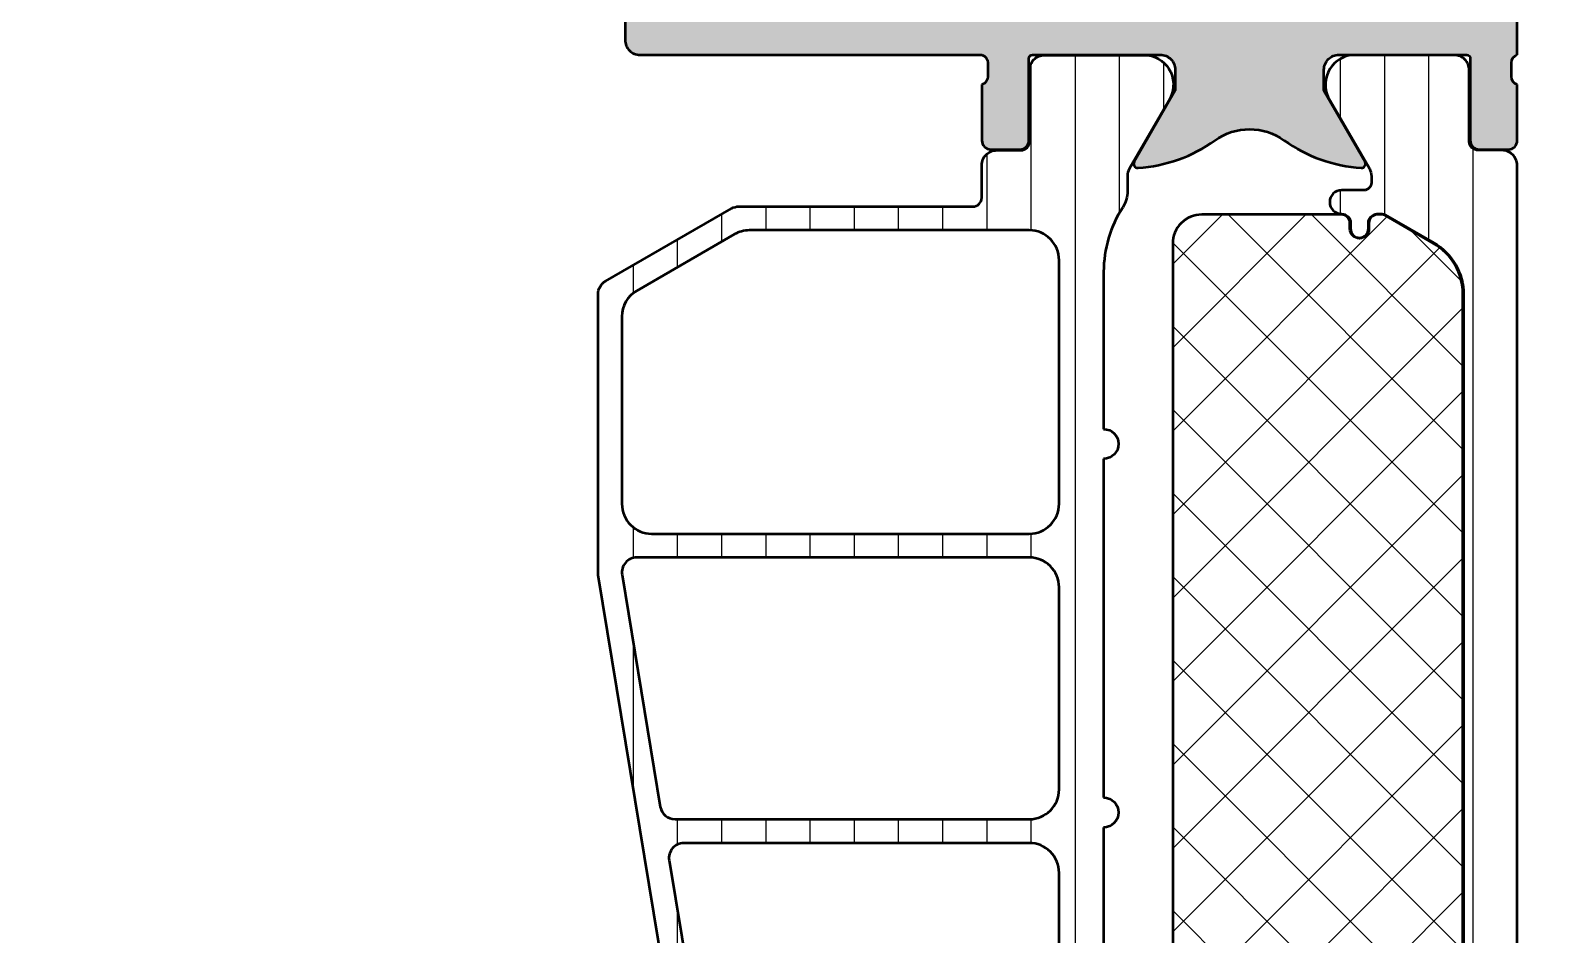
# Model space of a CAD drawing. Extents: x -50 to 29, y 0 to 92.5.
# Drawn here: x -50 to 0.8, y 30.4 to 60.8 of the extents above; entities that cross this region are included whole.
import ezdxf

# ---------------------------------------------------------------- set-up
doc = ezdxf.new("R2010")
doc.units = 0
for name, color, linetype, lineweight in [('0S-Alu contour', 7, 'Continuous', 50), ('0S-Alu hatch', 252, 'Continuous', 25), ('0S-Plastic contour', 254, 'Continuous', 50), ('0S-Plastic hatch', 253, 'Continuous', 25), ('0S-PT contour', 91, 'Continuous', 50), ('0S-PT hatch', 103, 'Continuous', 25)]:
    doc.layers.add(name, color=color, linetype=linetype, lineweight=lineweight)
pattern_1 = [(90, (0, 0), (-1.4859, 0), [])]

# ---------------------------------------------------------------- blocks, each defined once
blk = doc.blocks.new('445720__A0E2A68E_7C1D_4832_8755_47A1F3476A13_')
at = {"layer": '0S-Alu hatch'}
h = blk.add_hatch(color=256, dxfattribs=at)
edge = h.paths.add_edge_path()
edge.add_line((27.69999999999971, 62.49999999999932), (26.69999999999971, 62.49999999999932))
edge.add_line((26.69999999999971, 62.49999999999932), (26.69999999999971, 61.99999999999932))
edge.add_arc((27.19999999999973, 61.99999999999935), 0.5000000000000285, 180, 269.9999999999968)
edge.add_line((27.1999999999997, 61.49999999999931), (28.49999999999987, 61.49999999999931))
edge.add_arc((28.49999999999989, 61.99999999999932), 0.5000000000000071, 269.9999999999984, 360)
edge.add_line((28.9999999999999, 61.99999999999932), (28.99999999999987, 90.99999999999909))
edge.add_arc((27.499999999999, 90.99999999999913), 1.500000000000866, 0, 90)
edge.add_line((27.499999999999, 92.5), (-48.5, 92.5))
edge.add_arc((-48.5, 91), 1.5, 90, 180)
edge.add_line((-50, 91), (-50, 88))
edge.add_line((-50, 88), (-48, 88))
edge.add_arc((-48, 88.49999999999999), 0.5, 270, 360)
edge.add_line((-47.5, 88.49999999999999), (-47.5, 89))
edge.add_line((-47.5, 89), (-48.5, 89))
edge.add_line((-48.5, 89), (-48.5, 90))
edge.add_ellipse((-47.5, 90), major_axis=(-1, 0), ratio=1, start_angle=270, end_angle=360, ccw=False)
edge.add_line((-47.5, 91), (-43.5, 91))
edge.add_ellipse((-43.5, 90), major_axis=(-1, 0), ratio=1, start_angle=180, end_angle=270, ccw=False)
edge.add_line((-42.5, 90), (-42.5, 89))
edge.add_line((-42.5, 89), (-43.5, 89))
edge.add_line((-43.5, 89), (-43.5, 88.49999999999999))
edge.add_arc((-43, 88.49999999999999), 0.5, 180, 270)
edge.add_line((-43, 88), (-40.2, 88))
edge.add_arc((-40.2, 88.49999999999999), 0.5, 270, 450)
edge.add_line((-40.2, 89), (-40.49999999999999, 89))
edge.add_ellipse((-40.49999999999999, 89.50000000000001), major_axis=(-0.5, 0), ratio=1, start_angle=0, end_angle=90, ccw=False)
edge.add_line((-41, 89.50000000000001), (-41, 90))
edge.add_ellipse((-40.49999999999999, 90.00000000000001), major_axis=(-0.5, 0), ratio=1, start_angle=270, end_angle=360, ccw=False)
edge.add_line((-40.49999999999999, 90.50000000000001), (-29.20000000000001, 90.5))
edge.add_ellipse((-29.2, 90), major_axis=(-0.5, 0), ratio=1, start_angle=180, end_angle=270.0000000000004, ccw=False)
edge.add_line((-28.7, 90), (-28.7, 89.50000000000001))
edge.add_ellipse((-29.20000000000001, 89.50000000000001), major_axis=(-0.5000000000000071, 0), ratio=1, start_angle=90, end_angle=180, ccw=False)
edge.add_line((-29.20000000000001, 89), (-29.49999999999999, 89))
edge.add_arc((-29.49999999999999, 88.49999999999999), 0.5, 90, 180)
edge.add_line((-30, 88.49999999999999), (-30, 84.00000000000001))
edge.add_arc((-29.5, 84.00000000000001), 0.5000000000000036, 180, 270.0000000000004)
edge.add_line((-29.49999999999999, 83.50000000000001), (-28.70000000000001, 83.50000000000001))
edge.add_arc((-28.7, 84.00000000000001), 0.5, 269.9999999999996, 360)
edge.add_line((-28.2, 84.00000000000001), (-28.20000000000001, 86.00000000000001))
edge.add_ellipse((-27.70000000000001, 86), major_axis=(-0.4999999999999965, 0), ratio=1, start_angle=270, end_angle=360, ccw=False)
edge.add_line((-27.70000000000001, 86.5), (-27.20000000000001, 86.5))
edge.add_arc((-27.2, 87), 0.5, 269.9999999999996, 360)
edge.add_line((-26.7, 87), (-26.69999999999999, 90))
edge.add_ellipse((-26.19999999999999, 90), major_axis=(-0.5000000000000036, 0), ratio=1, start_angle=270.0000000000008, end_angle=360, ccw=False)
edge.add_line((-26.19999999999999, 90.5), (-24.50000000000001, 90.5))
edge.add_ellipse((-24.50000000000001, 89), major_axis=(-1.5, 0), ratio=1, start_angle=180, end_angle=269.9999999999999, ccw=False)
edge.add_line((-23.00000000000002, 89), (-22.99999999999999, 63.00000000000001))
edge.add_ellipse((-23.50000000000001, 63.00000000000002), major_axis=(-0.5000000000000178, 0), ratio=1, start_angle=90, end_angle=180, ccw=False)
edge.add_line((-23.50000000000001, 62.5), (-27.7, 62.5))
edge.add_ellipse((-27.7, 63), major_axis=(-0.5000000000000071, 0), ratio=1, start_angle=0, end_angle=90, ccw=False)
edge.add_line((-28.2, 63), (-28.2, 65))
edge.add_arc((-28.70000000000001, 65), 0.5000000000000107, 0, 90)
edge.add_line((-28.70000000000001, 65.50000000000001), (-29.50000000000002, 65.5))
edge.add_arc((-29.50000000000002, 65), 0.5, 90, 180)
edge.add_line((-30.00000000000002, 65), (-30.00000000000002, 60.49999999999973))
edge.add_arc((-29.50000000000001, 60.49999999999974), 0.5, 180, 270.0000000000017)
edge.add_line((-29.5, 59.99999999999974), (-18.00000000000024, 60.00000000000011))
edge.add_ellipse((-18.07883644654326, 59.73247940800701), major_axis=(-0.278895056327407, 0), ratio=1, start_angle=178.8354106259032, end_angle=253.5801235805115, ccw=False)
edge.add_line((-17.79999900000024, 59.72681100000865), (-17.79999900000024, 59.27321700000863))
edge.add_ellipse((-18.07886709564339, 59.26755634053161), major_axis=(-0.2789255417371285, 0), ratio=1, start_angle=106.4245945553501, end_angle=181.162870072879, ccw=False)
edge.add_line((-18.00000000000025, 59.00001300000868), (-18.00000000000024, 57.12000200000011))
edge.add_arc((-17.70000000000023, 57.12000200000011), 0.3000000000000114, 180, 269.9999999999993)
edge.add_line((-17.70000000000023, 56.8200020000001), (-16.72002568095745, 56.8200020000001))
edge.add_arc((-16.72002568095746, 57.12000200000011), 0.3000000000000114, 270.0000000000013, 360)
edge.add_line((-16.42002568095745, 57.12000200000011), (-16.42002568095745, 59.88000000000011))
edge.add_ellipse((-16.30002568095745, 59.88000000000011), major_axis=(-0.1199999999999939, 0), ratio=1, start_angle=269.9999999999983, end_angle=360, ccw=False)
edge.add_line((-16.30002568095745, 60.0000000000001), (-12.00000000000011, 60))
edge.add_ellipse((-12, 59.50000000000011), major_axis=(-0.4999999999998864, 0), ratio=1, start_angle=180, end_angle=270.000000000013, ccw=False)
edge.add_line((-11.50000000000011, 59.50000000000011), (-11.50000000000011, 58.79999999999998))
edge.add_line((-11.50000000000011, 58.79999999999998), (-12.88149545762201, 56.40717967697298))
edge.add_arc((-12.76188021535143, 56.33811978464859), 0.1381197846483408, 149.9999999998984, 273.7233749421729)
edge.add_arc((-13.07760790739092, 61.1897375821371), 4.999999999999984, 273.7233749421713, 305.6276587366734)
edge.add_ellipse((-9.00000000000015, 55.50000000000067), major_axis=(-1.999999999999414, 0), ratio=1, start_angle=234.37234126332692, end_angle=305.6276587366731, ccw=False)
edge.add_arc((-4.922392092609399, 61.18973758213714), 5.000000000000005, 234.372341263327, 266.2766250578321)
edge.add_arc((-5.238119784648596, 56.33811978464871), 0.138119784648445, 266.2766250578352, 389.9999999999718)
edge.add_line((-5.118504542377775, 56.40717967697288), (-6.500000000000113, 58.80000000000006))
edge.add_line((-6.500000000000113, 58.80000000000006), (-6.500000000000113, 59.50000000000012))
edge.add_ellipse((-6.000000000000191, 59.50000000000009), major_axis=(-0.4999999999999219, 0), ratio=1, start_angle=269.9999999999943, end_angle=360, ccw=False)
edge.add_line((-6.000000000000142, 60), (-1.699974319043022, 60.00000000000001))
edge.add_ellipse((-1.699974319043029, 59.88000000000003), major_axis=(-0.1199999999999903, 0), ratio=1, start_angle=180, end_angle=269.9999999999966, ccw=False)
edge.add_line((-1.579974319043039, 59.88000000000003), (-1.579974319043046, 57.12000200000011))
edge.add_arc((-1.279974319043034, 57.12000200000011), 0.3000000000000114, 180, 269.9999999999973)
edge.add_line((-1.279974319043049, 56.8200020000001), (-0.3000000000002672, 56.8200020000001))
edge.add_arc((-0.3000000000002672, 57.12000200000011), 0.3000000000000114, 270, 360)
edge.add_line((-2.558e-13, 57.12000200000011), (-2.558e-13, 59.00001300000868))
edge.add_ellipse((0.0788670956429059, 59.26755634053161), major_axis=(-0.2789255417371423, 0), ratio=1, start_angle=-1.1628700728805939, end_angle=73.57540544464621, ccw=False)
edge.add_line((-0.2000010000002556, 59.27321700000864), (-0.2000010000002561, 59.72681100000863))
edge.add_ellipse((0.0788364465429794, 59.73247940800702), major_axis=(-0.2788950563276229, 0), ratio=1, start_angle=-73.58012358050848, end_angle=1.1645893741003874, ccw=False)
edge.add_line((-1.147e-13, 60.00000000000032), (-1.137e-13, 64.49999999999935))
edge.add_ellipse((0.499999999999865, 64.49999999999935), major_axis=(-0.4999999999999787, 0), ratio=1, start_angle=270.00000000000244, end_angle=360, ccw=False)
edge.add_line((0.4999999999998436, 64.99999999999932), (19.9, 64.99999999999932))
edge.add_ellipse((19.89999999999987, 64.49999999999922), major_axis=(-0.5000000000000995, 0), ratio=1, start_angle=180, end_angle=269.9999999999854, ccw=False)
edge.add_line((20.39999999999998, 64.49999999999922), (20.39999999999954, 61.99999999999931))
edge.add_arc((20.89999999999955, 61.99999999999931), 0.5000000000000142, 180, 270.0000000000017)
edge.add_line((20.89999999999957, 61.49999999999931), (22.19999999999969, 61.49999999999931))
edge.add_arc((22.19999999999969, 61.9999999999993), 0.5, 270, 360)
edge.add_line((22.69999999999969, 61.9999999999993), (22.69999999999971, 62.49999999999932))
edge.add_line((22.69999999999971, 62.49999999999932), (21.69999999999971, 62.49999999999932))
edge.add_line((21.69999999999971, 62.49999999999932), (21.69999999999971, 63.99999999999931))
edge.add_ellipse((22.69999999999971, 63.99999999999931), major_axis=(-1, 0), ratio=1, start_angle=270, end_angle=360, ccw=False)
edge.add_line((22.69999999999971, 64.99999999999932), (26.69999999999971, 64.99999999999932))
edge.add_ellipse((26.69999999999971, 63.99999999999932), major_axis=(-0.9999999999999928, 0), ratio=1, start_angle=180, end_angle=270, ccw=False)
edge.add_line((27.6999999999997, 63.99999999999932), (27.69999999999971, 62.49999999999932))
edge = h.paths.add_edge_path()
edge.add_line((26.30000000000007, 67.19999999999914), (-1.199999999999917, 67.19999999999925))
edge.add_arc((-1.199999999999924, 66.19999999999922), 1.000000000000028, 89.99999999999959, 180)
edge.add_line((-2.199999999999953, 66.19999999999922), (-2.200000000000393, 62.50000000000023))
edge.add_ellipse((-2.7000000000004, 62.50000000000023), major_axis=(-0.5000000000000071, 0), ratio=1, start_angle=90, end_angle=180, ccw=False)
edge.add_line((-2.7000000000004, 62.00000000000023), (-20.30000000000009, 62.00000000000023))
edge.add_ellipse((-20.30000000000009, 62.50000000000014), major_axis=(-0.4999999999999148, 0), ratio=1, start_angle=0, end_angle=90, ccw=False)
edge.add_line((-20.8, 62.5), (-20.8, 89.79999999999959))
edge.add_ellipse((-20.3, 89.79999999999959), major_axis=(-0.5, 0), ratio=1, start_angle=270, end_angle=360, ccw=False)
edge.add_line((-20.3, 90.29999999999959), (26.30000000000007, 90.29999999999914))
edge.add_ellipse((26.30000000000001, 89.79999999999909), major_axis=(-0.500000000000057, 0), ratio=1, start_angle=180, end_angle=269.9999999999935, ccw=False)
edge.add_line((26.80000000000007, 89.79999999999905), (26.80000000000007, 67.69999999999914))
edge.add_ellipse((26.30000000000007, 67.69999999999914), major_axis=(-0.5, 0), ratio=1, start_angle=90, end_angle=180, ccw=False)
at = {"layer": '0S-Alu contour', "color": 7}
for points in [[(-30.00000000000002, 65), (-30.00000000000002, 60.49999999999973)], [(-1.147e-13, 60.00000000000032), (-1.137e-13, 64.49999999999935)], [(-29.5, 59.99999999999974), (-18.00000000000024, 60.00000000000011)], [(-16.30002568095745, 60.0000000000001), (-12.00000000000011, 60)], [(-6.000000000000142, 60), (-1.699974319043022, 60.00000000000001)], [(-17.79999900000024, 59.72681100000865), (-17.79999900000024, 59.27321700000863)], [(-16.42002568095745, 57.12000200000011), (-16.42002568095745, 59.88000000000011)], [(-11.50000000000011, 59.50000000000011), (-11.50000000000011, 58.79999999999998), (-12.88149545762201, 56.40717967697298)], [(-5.118504542377775, 56.40717967697288), (-6.500000000000113, 58.80000000000006), (-6.500000000000113, 59.50000000000012)], [(-1.579974319043039, 59.88000000000003), (-1.579974319043046, 57.12000200000011)], [(-0.2000010000002556, 59.27321700000864), (-0.2000010000002561, 59.72681100000863)], [(-18.00000000000025, 59.00001300000868), (-18.00000000000024, 57.12000200000011)], [(-2.558e-13, 57.12000200000011), (-2.558e-13, 59.00001300000868)], [(-17.70000000000023, 56.8200020000001), (-16.72002568095745, 56.8200020000001)], [(-1.279974319043049, 56.8200020000001), (-0.3000000000002672, 56.8200020000001)]]:
    blk.add_lwpolyline(points, dxfattribs=at)
for centre, radius, start, end in [((-29.50000000000001, 60.49999999999974), 0.5, 180, 270.0000000000017), ((-17.70000000000023, 57.12000200000011), 0.3000000000000114, 180, 269.9999999999993), ((-16.72002568095746, 57.12000200000011), 0.3000000000000114, 270.0000000000013, 0), ((-13.07760790739092, 61.1897375821371), 4.999999999999984, 273.7233749421713, 305.6276587366734), ((-4.922392092609399, 61.18973758213714), 5.000000000000005, 234.372341263327, 266.2766250578321), ((-1.279974319043034, 57.12000200000011), 0.3000000000000114, 180, 269.9999999999973), ((-0.3000000000002672, 57.12000200000011), 0.3000000000000114, 270, 0), ((-12.76188021535143, 56.33811978464859), 0.1381197846483408, 149.9999999998984, 273.7233749421729), ((-5.238119784648596, 56.33811978464871), 0.138119784648445, 266.2766250578352, 29.99999999997184)]:
    blk.add_arc(centre, radius, start, end, dxfattribs=at)
at = {"layer": '0S-Alu contour', "color": 7, "extrusion": (0, 0, -1)}
for centre, radius, start, end in [((18.07883644654326, 59.73247940800701), 0.278895056327407, 106.4198764194885, 181.1645893740969), ((16.30002568095745, 59.88000000000011), 0.1199999999999939, 0, 90.0000000000017), ((12, 59.50000000000011), 0.4999999999998864, 89.99999999998697, 180), ((6.000000000000191, 59.50000000000009), 0.4999999999999219, 0, 90.0000000000057), ((1.699974319043029, 59.88000000000003), 0.1199999999999903, 90.0000000000034, 180), ((-0.0788364465429794, 59.73247940800702), 0.2788950563276229, 358.8354106258996, 73.58012358050858), ((18.07886709564339, 59.26755634053161), 0.2789255417371285, 178.837129927121, 253.5754054446499), ((-0.0788670956429059, 59.26755634053161), 0.2789255417371423, 286.4245945553538, 1.162870072880582), ((9.00000000000015, 55.50000000000067), 1.999999999999414, 54.37234126332689, 125.6276587366731)]:
    blk.add_arc(centre, radius, start, end, dxfattribs=at)
blk = doc.blocks.new('284663__D1E79110_7AC2_45E0_A85F_9DF9B8604401___1AC15017_0006_462D_B19F_639D8C26C22E_')
at = {"layer": '0S-Plastic hatch'}
h = blk.add_hatch(dxfattribs=at)
h.set_pattern_fill('ANSI31', color=256, scale=0.4680000000000001, angle=45, style=0)
h.set_pattern_definition(pattern_1)
edge = h.paths.add_edge_path()
edge.add_ellipse((-14.10740777002685, 55.4135303538205), major_axis=(-1.000000003522369, 0), ratio=1, start_angle=147.1289961339601, end_angle=179.9988257753348, ccw=False)
edge.add_arc((-9.910736672155082, 52.70159368955898), 3.996663760898652, 147.128994972764, 180)
edge.add_line((-13.90740043305373, 52.70159368955898), (-13.90740043305381, 47.41843500766701))
edge.add_ellipse((-13.90740043305419, 46.918435007667), major_axis=(-0.5, 0), ratio=1, start_angle=89.99999999995612, end_angle=269.99999999995606, ccw=False)
edge.add_line((-13.90740043305457, 46.418435007667), (-13.90740043305396, 35.02662736775293))
edge.add_ellipse((-13.90740043305419, 34.52662736775293), major_axis=(-0.5, 0), ratio=1, start_angle=89.99999999997402, end_angle=269.99999999997397, ccw=False)
edge.add_line((-13.90740043305442, 34.02662736775293), (-13.90740043305412, 23.10243470769584))
edge.add_ellipse((-13.90740043305419, 22.60243470769584), major_axis=(-0.5, 0), ratio=1, start_angle=89.99999999999193, end_angle=269.99999999999187, ccw=False)
edge.add_line((-13.90740043305426, 22.10243470769584), (-13.9074004330542, 17.19801277308121))
edge.add_arc((-9.910736671128674, 17.19801278285529), 3.996663761925532, 180, 212.8769623302075)
edge.add_ellipse((-14.10712576085427, 14.48563977055336), major_axis=(-1.000000000049233, 0), ratio=1, start_angle=179.9942561774005, end_angle=212.8769623310678, ccw=False)
edge.add_line((-13.10712576582993, 14.48553952193751), (-13.10716699788383, 14.07424158527368))
edge.add_arc((-12.60716700039626, 14.07419146095988), 0.5000000000000068, 179.9942561767658, 209.9999965993442)
edge.add_line((-13.04017971712665, 13.82419148666032), (-11.72166286782239, 11.5404529999999))
edge.add_ellipse((-12.56291551681374, 10.99981807472275), major_axis=(-0.999996070924476, 0), ratio=1, start_angle=98.1816080518995, end_angle=212.7270160998403, ccw=False)
edge.add_line((-12.42060486782239, 10.0099999999999), (-15.89714636592186, 10.0099999999999))
edge.add_ellipse((-15.89714900554693, 10.50999597743852), major_axis=(-0.4999959774455833, 0), ratio=1, start_angle=-0.0003024817733034979, end_angle=90.00030248118588, ccw=False)
edge.add_line((-16.39714498298555, 10.50999861706872), (-16.39681303258853, 12.9099969999999))
edge.add_arc((-16.69681303258853, 12.9099969999999), 0.3000000000000007, 0, 90)
edge.add_line((-16.69681303258853, 13.2099969999999), (-17.50714436592186, 13.2099969999999))
edge.add_ellipse((-17.50714704483106, 13.70999432108384), major_axis=(-0.4999973210911152, 0), ratio=1, start_angle=0, end_angle=90.00030698202619, ccw=False)
edge.add_line((-18.00714436592217, 13.70999432108384), (-18.00714436592183, 14.69999999999929))
edge.add_arc((-18.50714436592182, 14.69999999999946), 0.5, 0, 89.99999999999675)
edge.add_line((-18.5071443659218, 15.19999999999946), (-25.5584852626103, 15.19999999999987))
edge.add_ellipse((-25.55848526261035, 16.19999999999983), major_axis=(-0.9999999999999573, 0), ratio=1, start_angle=9.360190801913518, end_angle=90.00000000000239, ccw=False)
edge.add_line((-26.54517066521116, 16.03735954902167), (-30.90714436592185, 42.5))
edge.add_line((-30.90714436592185, 42.5), (-30.90714436592185, 51.95551362713278))
edge.add_ellipse((-30.40714436592184, 51.95551362713275), major_axis=(-0.5000000000000142, 0), ratio=1, start_angle=299.99999999999676, end_angle=360, ccw=False)
edge.add_line((-30.65714436592182, 52.38852632902499), (-26.42316976970644, 54.83301270189226))
edge.add_ellipse((-26.17316976970684, 54.40000000000006), major_axis=(-0.4999999999997849, 0), ratio=1, start_angle=269.99999999996095, end_angle=299.9999999999611, ccw=False)
edge.add_line((-26.17316976970649, 54.89999999999985), (-18.30714436592199, 54.89999999999986))
edge.add_arc((-18.30714436592195, 55.2), 0.3000000000001393, 269.9999999999925, 360)
edge.add_line((-18.00714436592181, 55.2), (-18.00714436592213, 56.29000567891583))
edge.add_ellipse((-17.50714704483107, 56.29000567891598), major_axis=(-0.4999973210910547, 0), ratio=1, start_angle=269.99969301797216, end_angle=360, ccw=False)
edge.add_line((-17.50714436592186, 56.79000299999985), (-16.69681303258852, 56.7900029999999))
edge.add_arc((-16.69681303258851, 57.09000299999988), 0.2999999999999829, 269.9999999999993, 360)
edge.add_line((-16.39681303258853, 57.09000299999988), (-16.39714498298555, 59.49000138293618))
edge.add_ellipse((-15.8971490055469, 59.49000402256124), major_axis=(-0.4999959774456224, 0), ratio=1, start_angle=-90.00030248118708, end_angle=0.0003024817733034979, ccw=False)
edge.add_line((-15.89714636592181, 59.98999999999989), (-12.4206048678224, 59.98999999999988))
edge.add_ellipse((-12.56291551681374, 59.00018192527703), major_axis=(-0.9999960709244792, 0), ratio=1, start_angle=147.27298390016, end_angle=261.818391948101, ccw=False)
edge.add_line((-11.72166286782239, 58.45954699999988), (-13.04040983834489, 56.17540993164293))
edge.add_arc((-12.6073971216145, 55.92540995734335), 0.5000000000000265, 150.0000034006552, 180.1544944336627)
edge.add_line((-13.10739530392311, 55.92406174070541), (-13.10740776671448, 55.41350985973522))
edge = h.paths.add_edge_path()
edge.add_arc((-16.40740043305425, 53.10000000000057), 1.00000000000006, 0, 89.99999999999653)
edge.add_line((-16.40740043305419, 54.10000000000064), (-25.82483581954608, 54.10000000000063))
edge.add_arc((-25.82483581954648, 53.09999999999981), 1.00000000000081, 89.9999999999772, 119.9999999999769)
edge.add_line((-26.32483581954654, 53.96602540378516), (-29.60714436592212, 52.07098368097176))
edge.add_arc((-29.1071443659221, 51.20495827718678), 1.000000000000474, 119.9999999999857, 180)
edge.add_line((-30.10714436592258, 51.20495827718678), (-30.10714436592258, 44.90000000000057))
edge.add_arc((-29.10714436592245, 44.90000000000093), 1.000000000000127, 180, 270.0000000000187)
edge.add_line((-29.10714436592213, 43.90000000000081), (-16.40740043305419, 43.90000000000081))
edge.add_arc((-16.40740043305419, 44.90000000000081), 1, 270, 360)
edge.add_line((-15.40740043305419, 44.90000000000081), (-15.40740043305419, 53.10000000000052))
edge = h.paths.add_edge_path()
edge.add_line((-15.40740043305419, 35.30000000000079), (-15.40740043305464, 42.10000000000079))
edge.add_arc((-16.40740043305459, 42.10000000000079), 0.999999999999943, 0, 90.00000000000325)
edge.add_line((-16.40740043305465, 43.10000000000074), (-29.60608533381498, 43.10000000000074))
edge.add_arc((-29.60608533381514, 42.60000000000069), 0.5000000000000427, 89.99999999998127, 189.3601908018957)
edge.add_line((-30.09942803511564, 42.51867977451175), (-28.81371374940142, 34.71867977451147))
edge.add_arc((-28.32037104810097, 34.80000000000058), 0.5000000000000246, 189.3601908019167, 270.0000000000244)
edge.add_line((-28.32037104810075, 34.30000000000055), (-16.40740043305419, 34.30000000000067))
edge.add_arc((-16.40740043305425, 35.30000000000074), 1.000000000000063, 270.0000000000037, 360)
edge = h.paths.add_edge_path()
edge.add_arc((-16.4074004330542, 25.70000000000077), 1.000000000000007, 270.0000000000006, 360)
edge.add_line((-15.40740043305419, 25.70000000000077), (-15.40740043305419, 32.50000000000083))
edge.add_arc((-16.40740043305413, 32.50000000000078), 0.999999999999936, 0, 90.00000000000365)
edge.add_line((-16.40740043305419, 33.50000000000072), (-28.02366775139723, 33.50000000000049))
edge.add_arc((-28.02366775139712, 33.00000000000058), 0.4999999999999077, 90.00000000001262, 189.3601908019272)
edge.add_line((-28.51701045269744, 32.9186797745114), (-27.23129616698367, 25.1186797745119))
edge.add_arc((-26.73795346568262, 25.20000000000133), 0.5000000000006714, 189.3601908019408, 270.0000000000073)
edge.add_line((-26.73795346568255, 24.70000000000065), (-16.40740043305419, 24.70000000000077))
edge = h.paths.add_edge_path()
edge.add_line((-15.4074004330542, 17.70000000000077), (-15.40740043305464, 22.90000000000064))
edge.add_arc((-16.40740043305469, 22.90000000000064), 1.000000000000049, 0, 89.99999999999714)
edge.add_line((-16.40740043305465, 23.90000000000069), (-26.44125016897993, 23.90000000000058))
edge.add_arc((-26.44125016897975, 23.40000000000062), 0.4999999999999645, 90.00000000002076, 189.360190801919)
edge.add_line((-26.93459287028014, 23.31867977451149), (-26.11965429723574, 18.37471909804415))
edge.add_arc((-24.14628349203431, 18.70000000000034), 1.999999999999688, 189.3601908019106, 269.9999999999959)
edge.add_line((-24.14628349203446, 16.70000000000064), (-16.40740043305419, 16.70000000000075))
edge.add_arc((-16.4074004330542, 17.70000000000077), 1.000000000000014, 270.0000000000004, 360)
at = {"layer": '0S-Alu contour', "color": 7}
for points in [[(-26.32483581954654, 53.96602540378516), (-29.60714436592212, 52.07098368097176)], [(-16.40740043305419, 54.10000000000064), (-25.82483581954608, 54.10000000000063)], [(-15.40740043305419, 44.90000000000081), (-15.40740043305419, 53.10000000000052)], [(-30.10714436592258, 51.20495827718678), (-30.10714436592258, 44.90000000000057)], [(-29.10714436592213, 43.90000000000081), (-16.40740043305419, 43.90000000000081)], [(-16.40740043305465, 43.10000000000074), (-29.60608533381498, 43.10000000000074)], [(-30.09942803511564, 42.51867977451175), (-28.81371374940142, 34.71867977451147)], [(-15.40740043305419, 35.30000000000079), (-15.40740043305464, 42.10000000000079)], [(-28.32037104810075, 34.30000000000055), (-16.40740043305419, 34.30000000000067)], [(-16.40740043305419, 33.50000000000072), (-28.02366775139723, 33.50000000000049)], [(-28.51701045269744, 32.9186797745114), (-27.23129616698367, 25.1186797745119)], [(-15.40740043305419, 25.70000000000077), (-15.40740043305419, 32.50000000000083)], [(-26.73795346568255, 24.70000000000065), (-16.40740043305419, 24.70000000000077)], [(-16.40740043305465, 23.90000000000069), (-26.44125016897993, 23.90000000000058)], [(-26.93459287028014, 23.31867977451149), (-26.11965429723574, 18.37471909804415)], [(-15.4074004330542, 17.70000000000077), (-15.40740043305464, 22.90000000000064)], [(-24.14628349203446, 16.70000000000064), (-16.40740043305419, 16.70000000000075)]]:
    blk.add_lwpolyline(points, dxfattribs=at)
for centre, radius, start, end in [((-25.82483581954648, 53.09999999999981), 1.00000000000081, 89.9999999999772, 119.9999999999769), ((-16.40740043305425, 53.10000000000057), 1.00000000000006, 0, 89.99999999999653), ((-29.1071443659221, 51.20495827718678), 1.000000000000474, 119.9999999999857, 180), ((-29.10714436592245, 44.90000000000093), 1.000000000000127, 180, 270.0000000000187), ((-16.40740043305419, 44.90000000000081), 1, 270, 0), ((-29.60608533381514, 42.60000000000069), 0.5000000000000427, 89.99999999998127, 189.3601908018957), ((-16.40740043305459, 42.10000000000079), 0.999999999999943, 0, 90.00000000000325), ((-16.40740043305425, 35.30000000000074), 1.000000000000063, 270.0000000000037, 0), ((-28.32037104810097, 34.80000000000058), 0.5000000000000246, 189.3601908019167, 270.0000000000244), ((-28.02366775139712, 33.00000000000058), 0.4999999999999077, 90.00000000001262, 189.3601908019272), ((-16.40740043305413, 32.50000000000078), 0.999999999999936, 0, 90.00000000000365), ((-16.4074004330542, 25.70000000000077), 1.000000000000007, 270.0000000000006, 0), ((-26.73795346568262, 25.20000000000133), 0.5000000000006714, 189.3601908019408, 270.0000000000073), ((-26.44125016897975, 23.40000000000062), 0.4999999999999645, 90.00000000002076, 189.360190801919), ((-16.40740043305469, 22.90000000000064), 1.000000000000049, 0, 89.99999999999714), ((-24.14628349203431, 18.70000000000034), 1.999999999999688, 189.3601908019106, 269.9999999999959), ((-16.4074004330542, 17.70000000000077), 1.000000000000014, 270.0000000000004, 0)]:
    blk.add_arc(centre, radius, start, end, dxfattribs=at)
at = {"layer": '0S-Plastic contour', "color": 7}
for points in [[(-15.89714636592181, 59.98999999999989), (-12.4206048678224, 59.98999999999988)], [(-16.39681303258853, 57.09000299999988), (-16.39714498298555, 59.49000138293618)], [(-11.72166286782239, 58.45954699999988), (-13.04040983834489, 56.17540993164293)], [(-17.50714436592186, 56.79000299999985), (-16.69681303258852, 56.7900029999999)], [(-18.00714436592181, 55.2), (-18.00714436592213, 56.29000567891583)], [(-13.10739530392311, 55.92406174070541), (-13.10740776671448, 55.41350985973522)], [(-26.17316976970649, 54.89999999999985), (-18.30714436592199, 54.89999999999986)], [(-30.65714436592182, 52.38852632902499), (-26.42316976970644, 54.83301270189226)], [(-13.90740043305373, 52.70159368955898), (-13.90740043305381, 47.41843500766701)], [(-26.54517066521116, 16.03735954902167), (-30.90714436592185, 42.5), (-30.90714436592185, 51.95551362713278)], [(-13.90740043305457, 46.418435007667), (-13.90740043305396, 35.02662736775293)], [(-13.90740043305442, 34.02662736775293), (-13.90740043305412, 23.10243470769584)], [(-13.90740043305426, 22.10243470769584), (-13.9074004330542, 17.19801277308121)], [(-18.5071443659218, 15.19999999999946), (-25.5584852626103, 15.19999999999987)], [(-18.00714436592217, 13.70999432108384), (-18.00714436592183, 14.69999999999929)], [(-13.10712576582993, 14.48553952193751), (-13.10716699788383, 14.07424158527368)], [(-13.04017971712665, 13.82419148666032), (-11.72166286782239, 11.5404529999999)], [(-16.69681303258853, 13.2099969999999), (-17.50714436592186, 13.2099969999999)], [(-16.39714498298555, 10.50999861706872), (-16.39681303258853, 12.9099969999999)], [(-12.42060486782239, 10.0099999999999), (-15.89714636592186, 10.0099999999999)]]:
    blk.add_lwpolyline(points, dxfattribs=at)
at = {"layer": '0S-Plastic contour', "color": 7, "extrusion": (0, 0, -1)}
for centre, radius, start, end in [((15.8971490055469, 59.49000402256124), 0.4999959774456224, 359.9996975182267, 90.0003024811871), ((12.56291551681374, 59.00018192527703), 0.9999960709244792, 98.18160805189898, 212.7270160998401), ((17.50714704483107, 56.29000567891598), 0.4999973210910547, 0, 90.00030698202784), ((14.10740777002685, 55.4135303538205), 1.000000003522369, 180.0011742246653, 212.8710038660399), ((26.17316976970684, 54.40000000000006), 0.4999999999997849, 60.00000000003889, 90.00000000003907), ((30.40714436592184, 51.95551362713275), 0.5000000000000142, 0, 60.00000000000326), ((13.90740043305419, 46.918435007667), 0.5, 90.00000000004395, 270.0000000000439), ((13.90740043305419, 34.52662736775293), 0.5, 90.00000000002605, 270.000000000026), ((13.90740043305419, 22.60243470769584), 0.5, 90.00000000000813, 270.0000000000081), ((25.55848526261035, 16.19999999999983), 0.9999999999999573, 269.9999999999976, 350.6398091980865), ((14.10712576085427, 14.48563977055336), 1.000000000049233, 147.1230376689322, 180.0057438225996), ((17.50714704483106, 13.70999432108384), 0.4999973210911152, 269.9996930179738, 0), ((12.56291551681374, 10.99981807472275), 0.999996070924476, 147.2729839001597, 261.8183919481005), ((15.89714900554693, 10.50999597743852), 0.4999959774455833, 269.9996975188141, 0.0003024817733149)]:
    blk.add_arc(centre, radius, start, end, dxfattribs=at)
at = {"layer": '0S-Plastic contour', "color": 7}
for centre, radius, start, end in [((-16.69681303258851, 57.09000299999988), 0.2999999999999829, 269.9999999999993, 0), ((-12.6073971216145, 55.92540995734335), 0.5000000000000265, 150.0000034006552, 180.1544944336627), ((-18.30714436592195, 55.2), 0.3000000000001393, 269.9999999999925, 0), ((-9.910736672155082, 52.70159368955898), 3.996663760898652, 147.128994972764, 180), ((-9.910736671128674, 17.19801278285529), 3.996663761925532, 180, 212.8769623302075), ((-18.50714436592182, 14.69999999999946), 0.5, 0, 89.99999999999675), ((-12.60716700039626, 14.07419146095988), 0.5000000000000068, 179.9942561767658, 209.9999965993442), ((-16.69681303258853, 12.9099969999999), 0.3000000000000007, 0, 90)]:
    blk.add_arc(centre, radius, start, end, dxfattribs=at)
blk = doc.blocks.new('197950__09233F48_7EA2_440F_8287_29CC7BCE2EB0_')
at = {"layer": '0S-PT hatch'}
h = blk.add_hatch(dxfattribs=at)
h.set_pattern_fill('ANSI37', color=256, scale=0.625, angle=90, style=0)
h.set_pattern_definition([(135, (0, 0), (-1.403165018917055, -1.403165018917055), []), (225, (0, 0), (1.403165018917055, -1.403165018917055), [])])
edge = h.paths.add_edge_path()
edge.add_arc((-5.907551005312974, 54.34979668030433), 0.2804066393910744, 0, 90.00000000001597)
edge.add_line((-5.907551005313052, 54.63020331969541), (-10.60714436590476, 54.63020331974253))
edge.add_arc((-10.60714436592189, 53.65020331974256), 0.9799999999999754, 89.99999999899843, 180)
edge.add_line((-11.58714436592186, 53.65020331974256), (-11.58714436592187, 16.34979668030443))
edge.add_arc((-10.60714436592187, 16.34979668030443), 0.9799999999999968, 180, 270)
edge.add_line((-10.60714436592187, 15.36979668030444), (-5.906069151546283, 15.36979668030443))
edge.add_arc((-5.906069151546297, 15.64979668030445), 0.2800000000000153, 270.0000000000029, 360)
edge.add_line((-5.626069151546282, 15.64979668030445), (-5.626069151546282, 15.85036747559068))
edge.add_ellipse((-5.306639946832518, 15.85036747559068), major_axis=(-0.3194292047137636, 0), ratio=1, start_angle=180, end_angle=360, ccw=False)
edge.add_line((-4.987210742118755, 15.85036747559068), (-4.987210742118755, 15.64979668030445))
edge.add_arc((-4.707210742118761, 15.64979668030445), 0.279999999999994, 180, 266.4872129359829)
edge.add_line((-4.724366705590263, 15.37032275859195), (-4.54213155646142, 15.37032275859195))
edge.add_arc((-4.54213155646142, 15.55032275859196), 0.1800000000000068, 270, 300.0000000000004)
edge.add_line((-4.452131556461416, 15.39443818591075), (-2.81714436592189, 16.33839848049034))
edge.add_arc((-3.807144365921871, 18.05312877998352), 1.979999999999986, 299.9999999999996, 360)
edge.add_line((-1.827144365921885, 18.05312877998352), (-1.827144365921888, 51.94646458067254))
edge.add_arc((-3.807144365921878, 51.94646458067254), 1.979999999999989, 0, 59.99999999999968)
edge.add_line((-2.817144365921877, 53.66119488016572), (-4.452131556461431, 54.60515517474529))
edge.add_arc((-4.54213155646142, 54.44927060206413), 0.1799999999999545, 59.99999999999561, 89.99999999999324)
edge.add_line((-4.542131556461399, 54.6292706020641), (-4.724366705590306, 54.6292706020641))
edge.add_arc((-4.707210742118753, 54.34979668035159), 0.2800000000000045, 93.51278706402712, 180)
edge.add_line((-4.987210742118758, 54.34979668035159), (-4.987210742118762, 54.14922588506536))
edge.add_ellipse((-5.307177554020327, 54.14922588506536), major_axis=(-0.3199668119015655, 0), ratio=1, start_angle=0, end_angle=180, ccw=False)
edge.add_line((-5.627144365921893, 54.14922588506536), (-5.6271443659219, 54.34979668030442))
at = {"layer": '0S-PT contour', "color": 7}
for points in [[(-5.907551005313052, 54.63020331969541), (-10.60714436590476, 54.63020331974253)], [(-5.627144365921893, 54.14922588506536), (-5.6271443659219, 54.34979668030442)], [(-4.987210742118758, 54.34979668035159), (-4.987210742118762, 54.14922588506536)], [(-4.542131556461399, 54.6292706020641), (-4.724366705590306, 54.6292706020641)], [(-2.817144365921877, 53.66119488016572), (-4.452131556461431, 54.60515517474529)], [(-11.58714436592186, 53.65020331974256), (-11.58714436592187, 16.34979668030443)], [(-1.827144365921885, 18.05312877998352), (-1.827144365921888, 51.94646458067254)], [(-4.452131556461416, 15.39443818591075), (-2.81714436592189, 16.33839848049034)], [(-5.626069151546282, 15.64979668030445), (-5.626069151546282, 15.85036747559068)], [(-4.987210742118755, 15.85036747559068), (-4.987210742118755, 15.64979668030445)], [(-10.60714436592187, 15.36979668030444), (-5.906069151546283, 15.36979668030443)], [(-4.724366705590263, 15.37032275859195), (-4.54213155646142, 15.37032275859195)]]:
    blk.add_lwpolyline(points, dxfattribs=at)
for centre, radius, start, end in [((-10.60714436592189, 53.65020331974256), 0.9799999999999754, 89.99999999899843, 180), ((-5.907551005312974, 54.34979668030433), 0.2804066393910744, 0, 90.00000000001597), ((-4.707210742118753, 54.34979668035159), 0.2800000000000045, 93.51278706402712, 180), ((-4.54213155646142, 54.44927060206413), 0.1799999999999545, 59.99999999999561, 89.99999999999324), ((-3.807144365921878, 51.94646458067254), 1.979999999999989, 0, 59.99999999999968), ((-3.807144365921871, 18.05312877998352), 1.979999999999986, 299.9999999999996, 0), ((-10.60714436592187, 16.34979668030443), 0.9799999999999968, 180, 270), ((-5.906069151546297, 15.64979668030445), 0.2800000000000153, 270.0000000000029, 0), ((-4.707210742118761, 15.64979668030445), 0.279999999999994, 180, 266.4872129359829), ((-4.54213155646142, 15.55032275859196), 0.1800000000000068, 270, 300.0000000000004)]:
    blk.add_arc(centre, radius, start, end, dxfattribs=at)
at = {"layer": '0S-PT contour', "color": 7, "extrusion": (0, 0, -1)}
for centre, radius, start, end in [((5.307177554020327, 54.14922588506536), 0.3199668119015655, 180, 0), ((5.306639946832518, 15.85036747559068), 0.3194292047137637, 0, 180)]:
    blk.add_arc(centre, radius, start, end, dxfattribs=at)
blk = doc.blocks.new('284663__B4BD1449_78F8_46C7_A916_9601A11CFDC3___986C919A_CFA5_4750_B46C_618682127C15_')
at = {"layer": '0S-Plastic hatch'}
h = blk.add_hatch(dxfattribs=at)
h.set_pattern_fill('ANSI31', color=256, scale=0.4680000000000001, angle=45, style=0)
h.set_pattern_definition(pattern_1)
edge = h.paths.add_edge_path()
edge.add_arc((-0.5071416870126911, 13.70999432108355), 0.4999973210908168, 269.9996930179738, 360)
edge.add_line((-0.0071443659218743, 13.70999432108355), (-0.0071443659219028, 56.2900056789163))
edge.add_arc((-0.5071416870126911, 56.2900056789163), 0.4999973210907882, 0, 90.00030698202619)
edge.add_line((-0.5071443659218886, 56.79000299999991), (-1.317475699255219, 56.79000299999993))
edge.add_ellipse((-1.317475699255226, 57.09000299999992), major_axis=(-0.2999999999999971, 0), ratio=1, start_angle=0, end_angle=90.00000000000142, ccw=False)
edge.add_line((-1.617475699255223, 57.09000299999992), (-1.617143748858197, 59.49000138293621))
edge.add_arc((-2.117139726296834, 59.49000402256128), 0.4999959774456046, 359.9996975182267, 450.0003024811858)
edge.add_line((-2.117142365921906, 59.98999999999992), (-5.593683864021343, 59.98999999999992))
edge.add_arc((-5.451373215030002, 59.00018192527706), 0.9999960709244863, 98.18160805189892, 212.7270160998403)
edge.add_line((-6.292625864021361, 58.45954699999991), (-4.974109014717107, 56.17580851333951))
edge.add_ellipse((-5.407121731447432, 55.92580853903998), major_axis=(-0.4999999999999406, 0), ratio=1, start_angle=179.9942561767025, end_angle=209.9999965993448, ccw=False)
edge.add_line((-4.907121733959939, 55.92575841472596), (-4.907144365931287, 55.70000000006465))
edge.add_ellipse((-5.157144365948759, 55.70000000006462), major_axis=(-0.2500000000174722, 0), ratio=1, start_angle=89.9999999999967, end_angle=180, ccw=False)
edge.add_line((-5.157144365948774, 55.45000000004715), (-5.907551005312868, 55.45000000004709))
edge.add_arc((-5.907551005312868, 55.05074092693032), 0.3992590731167596, 90, 270)
edge.add_ellipse((-5.907551005312853, 54.35000000004699), major_axis=(-0.3014818537665675, 0), ratio=1, start_angle=180, end_angle=270.00000000000273, ccw=False)
edge.add_line((-5.606069151546286, 54.35000000004699), (-5.606069151546286, 54.14942920476085))
edge.add_arc((-5.306639946832525, 54.14942920476089), 0.2994292047137605, 180, 360)
edge.add_line((-5.007210742118765, 54.14942920476092), (-5.007210742118765, 54.35000000004714))
edge.add_ellipse((-4.707210742118796, 54.35000000004713), major_axis=(-0.2999999999999687, 0), ratio=1, start_angle=273.39363927145564, end_angle=360, ccw=False)
edge.add_line((-4.724969408007233, 54.64947392175959), (-4.542131556461441, 54.64947392175964))
edge.add_ellipse((-4.542131556461363, 54.44947392175947), major_axis=(-0.2000000000001592, 0), ratio=1, start_angle=240.0000000000241, end_angle=270.0000000000224, ccw=False)
edge.add_line((-4.442131556461358, 54.62267900251654), (-2.80714436592185, 53.67871870793684))
edge.add_ellipse((-3.807144365921772, 51.94666790036805), major_axis=(-1.999999999999884, 0), ratio=1, start_angle=180, end_angle=240.00000000000068, ccw=False)
edge.add_line((-1.807144365921887, 51.94666790036805), (-1.807144365921878, 18.05333209967897))
edge.add_ellipse((-3.807144365921843, 18.05333209967898), major_axis=(-1.999999999999964, 0), ratio=1, start_angle=119.99999999999929, end_angle=180, ccw=False)
edge.add_line((-2.807144365921884, 16.32128129211012), (-4.442131556461383, 15.37732099753062))
edge.add_ellipse((-4.542131556461583, 15.55052607828739), major_axis=(-0.2000000000000009, 0), ratio=1, start_angle=90.00000000006918, end_angle=120.00000000006611, ccw=False)
edge.add_line((-4.542131556461342, 15.35052607828739), (-4.72496940800724, 15.35052607828744))
edge.add_ellipse((-4.70721074211881, 15.64999999999989), major_axis=(-0.2999999999999501, 0), ratio=1, start_angle=0, end_angle=86.60636072854561, ccw=False)
edge.add_line((-5.00721074211876, 15.64999999999989), (-5.007210742118765, 15.85057079528614))
edge.add_arc((-5.306639946832525, 15.85057079528614), 0.2994292047137605, 0, 180)
edge.add_line((-5.606069151546286, 15.85057079528614), (-5.606069151546286, 15.64999999999988))
edge.add_ellipse((-5.907551005312818, 15.64999999999997), major_axis=(-0.301481853766532, 0), ratio=1, start_angle=89.99999999999062, end_angle=180, ccw=False)
edge.add_arc((-5.907551005312868, 14.94925907311669), 0.3992590731167524, 90, 270)
edge.add_line((-5.907551005312868, 14.54999999999994), (-5.157144365948738, 14.54999999999991))
edge.add_ellipse((-5.157144365948767, 14.29999999998243), major_axis=(-0.2500000000174793, 0), ratio=1, start_angle=180, end_angle=269.9999999999935, ccw=False)
edge.add_line((-4.907144365931287, 14.29999999998243), (-4.907121733959925, 14.07424158527369))
edge.add_ellipse((-5.407121731447482, 14.07419146095991), major_axis=(-0.5000000000000032, 0), ratio=1, start_angle=150.0000034006541, end_angle=180.0057438232342, ccw=False)
edge.add_line((-4.974109014717108, 13.82419148666034), (-6.292625864021367, 11.54045299999991))
edge.add_arc((-5.451373215030024, 10.99981807472277), 0.99999607092447, 147.2729839001595, 261.818391948101)
edge.add_line((-5.593683864021365, 10.00999999999992), (-2.117142365921893, 10.00999999999992))
edge.add_arc((-2.117139726296827, 10.50999597743855), 0.4999959774455975, 269.9996975188149, 360.0003024817733)
edge.add_line((-1.617143748858197, 10.50999861706875), (-1.617475699255223, 12.90999699999992))
edge.add_ellipse((-1.317475699255226, 12.90999699999992), major_axis=(-0.2999999999999971, 0), ratio=1, start_angle=270, end_angle=360, ccw=False)
edge.add_line((-1.317475699255226, 13.20999699999992), (-0.5071443659218886, 13.20999699999992))
at = {"layer": '0S-Plastic contour', "color": 7}
for points in [[(-2.117142365921906, 59.98999999999992), (-5.593683864021343, 59.98999999999992)], [(-1.617475699255223, 57.09000299999992), (-1.617143748858197, 59.49000138293621)], [(-6.292625864021361, 58.45954699999991), (-4.974109014717107, 56.17580851333951)], [(-0.5071443659218886, 56.79000299999991), (-1.317475699255219, 56.79000299999993)], [(-4.907121733959939, 55.92575841472596), (-4.907144365931287, 55.70000000006465)], [(-0.0071443659218743, 13.70999432108355), (-0.0071443659219028, 56.2900056789163)], [(-5.157144365948774, 55.45000000004715), (-5.907551005312868, 55.45000000004709)], [(-5.606069151546286, 54.35000000004699), (-5.606069151546286, 54.14942920476085)], [(-5.007210742118765, 54.14942920476092), (-5.007210742118765, 54.35000000004714)], [(-4.724969408007233, 54.64947392175959), (-4.542131556461441, 54.64947392175964)], [(-4.442131556461358, 54.62267900251654), (-2.80714436592185, 53.67871870793684)], [(-1.807144365921887, 51.94666790036805), (-1.807144365921878, 18.05333209967897)], [(-2.807144365921884, 16.32128129211012), (-4.442131556461383, 15.37732099753062)], [(-5.606069151546286, 15.85057079528614), (-5.606069151546286, 15.64999999999988)], [(-5.00721074211876, 15.64999999999989), (-5.007210742118765, 15.85057079528614)], [(-4.542131556461342, 15.35052607828739), (-4.72496940800724, 15.35052607828744)], [(-5.907551005312868, 14.54999999999994), (-5.157144365948738, 14.54999999999991)], [(-4.907144365931287, 14.29999999998243), (-4.907121733959925, 14.07424158527369)], [(-4.974109014717108, 13.82419148666034), (-6.292625864021367, 11.54045299999991)], [(-1.317475699255226, 13.20999699999992), (-0.5071443659218886, 13.20999699999992)], [(-1.617143748858197, 10.50999861706875), (-1.617475699255223, 12.90999699999992)], [(-5.593683864021365, 10.00999999999992), (-2.117142365921893, 10.00999999999992)]]:
    blk.add_lwpolyline(points, dxfattribs=at)
for centre, radius, start, end in [((-5.451373215030002, 59.00018192527706), 0.9999960709244863, 98.18160805189892, 212.7270160998403), ((-2.117139726296834, 59.49000402256128), 0.4999959774456046, 359.9996975182267, 90.00030248118583), ((-0.5071416870126911, 56.2900056789163), 0.4999973210907882, 0, 90.00030698202619), ((-5.907551005312868, 55.05074092693032), 0.3992590731167596, 90, 270), ((-5.306639946832525, 54.14942920476089), 0.2994292047137605, 180, 0), ((-5.306639946832525, 15.85057079528614), 0.2994292047137605, 0, 180), ((-5.907551005312868, 14.94925907311669), 0.3992590731167524, 90, 270), ((-0.5071416870126911, 13.70999432108355), 0.4999973210908168, 269.9996930179738, 0), ((-5.451373215030024, 10.99981807472277), 0.99999607092447, 147.2729839001595, 261.818391948101), ((-2.117139726296827, 10.50999597743855), 0.4999959774455975, 269.9996975188149, 0.0003024817733149)]:
    blk.add_arc(centre, radius, start, end, dxfattribs=at)
at = {"layer": '0S-Plastic contour', "color": 7, "extrusion": (0, 0, -1)}
for centre, radius, start, end in [((1.317475699255226, 57.09000299999992), 0.2999999999999971, 269.9999999999986, 0), ((5.407121731447432, 55.92580853903998), 0.4999999999999406, 150.0000034006552, 180.0057438232976), ((5.157144365948759, 55.70000000006462), 0.2500000000174722, 180, 270.0000000000033), ((5.907551005312853, 54.35000000004699), 0.3014818537665675, 89.99999999999729, 180), ((4.707210742118796, 54.35000000004713), 0.2999999999999687, 0, 86.60636072854435), ((4.542131556461363, 54.44947392175947), 0.2000000000001592, 89.9999999999776, 119.9999999999759), ((3.807144365921772, 51.94666790036805), 1.999999999999884, 119.9999999999993, 180), ((3.807144365921843, 18.05333209967898), 1.999999999999964, 180, 240.0000000000007), ((5.907551005312818, 15.64999999999997), 0.301481853766532, 180, 270.0000000000094), ((4.70721074211881, 15.64999999999989), 0.2999999999999501, 273.3936392714544, 0), ((4.542131556461583, 15.55052607828739), 0.2000000000000009, 239.9999999999339, 269.9999999999308), ((5.157144365948767, 14.29999999998243), 0.2500000000174793, 90.00000000000651, 180), ((5.407121731447482, 14.07419146095991), 0.5000000000000032, 179.9942561767658, 209.999996599346), ((1.317475699255226, 12.90999699999992), 0.2999999999999971, 0, 90)]:
    blk.add_arc(centre, radius, start, end, dxfattribs=at)
blk = doc.blocks.new('197950__0D99A959_1B8F_46C8_B77B_AE896E4C0B65_')
at = {"layer": '0S-Alu contour', "color": 7}
blk.add_blockref('445720__A0E2A68E_7C1D_4832_8755_47A1F3476A13_', (0, 0), dxfattribs=at)
at = {"layer": '0S-Plastic contour', "color": 7}
for name in ['284663__D1E79110_7AC2_45E0_A85F_9DF9B8604401___1AC15017_0006_462D_B19F_639D8C26C22E_', '284663__B4BD1449_78F8_46C7_A916_9601A11CFDC3___986C919A_CFA5_4750_B46C_618682127C15_']:
    blk.add_blockref(name, (0, 0), dxfattribs=at)
at = {"layer": '0S-PT contour', "color": 7}
blk.add_blockref('197950__09233F48_7EA2_440F_8287_29CC7BCE2EB0_', (0, 0), dxfattribs=at)

msp = doc.modelspace()

# ---------------------------------------------------------------- block references
at = {"layer": '0S-Alu contour', "color": 7}
msp.add_blockref('197950__0D99A959_1B8F_46C8_B77B_AE896E4C0B65_', (0, 0), dxfattribs=at)

doc.saveas('drawing.dxf')
